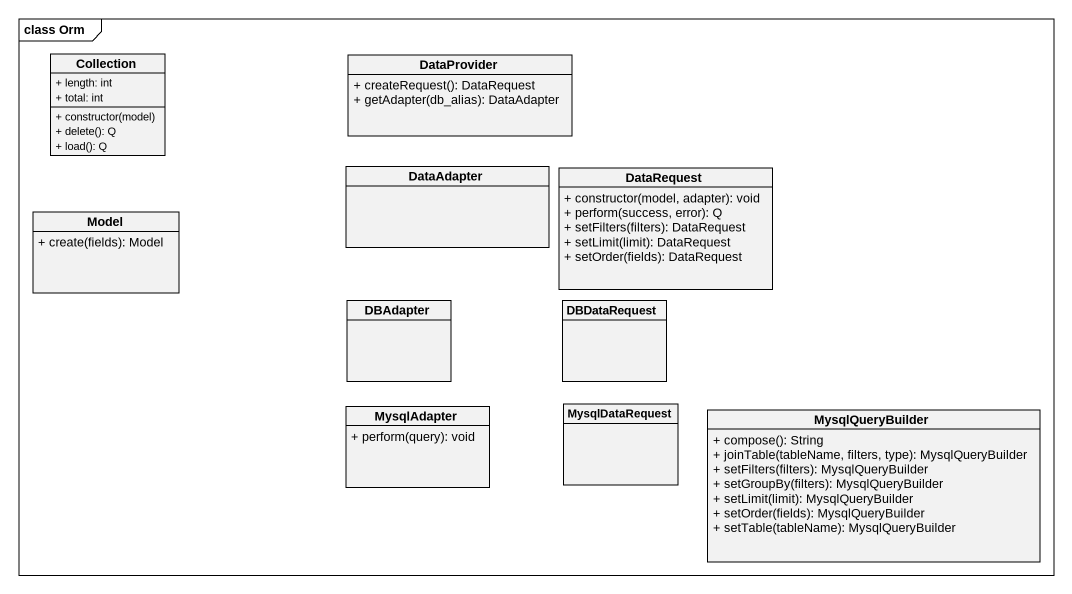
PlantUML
@startuml
mainframe class Orm
hide circle
hide empty members
skinparam classAttributeIconSize 0
class Collection {
  + length: int
  + total: int
  + constructor(model)
  + delete(): Q
  + load(): Q
}
class DataProvider {
  + createRequest(): DataRequest
  + getAdapter(db_alias): DataAdapter
}
class DataAdapter
class DataRequest {
  + constructor(model, adapter): void
  + perform(success, error): Q
  + setFilters(filters): DataRequest
  + setLimit(limit): DataRequest
  + setOrder(fields): DataRequest
}
class Model {
  + create(fields): Model
}
class DBAdapter
class DBDataRequest
class MysqlAdapter {
  + perform(query): void
}
class MysqlDataRequest
class MysqlQueryBuilder {
  + compose(): String
  + joinTable(tableName, filters, type): MysqlQueryBuilder
  + setFilters(filters): MysqlQueryBuilder
  + setGroupBy(filters): MysqlQueryBuilder
  + setLimit(limit): MysqlQueryBuilder
  + setOrder(fields): MysqlQueryBuilder
  + setTable(tableName): MysqlQueryBuilder
}
@enduml
